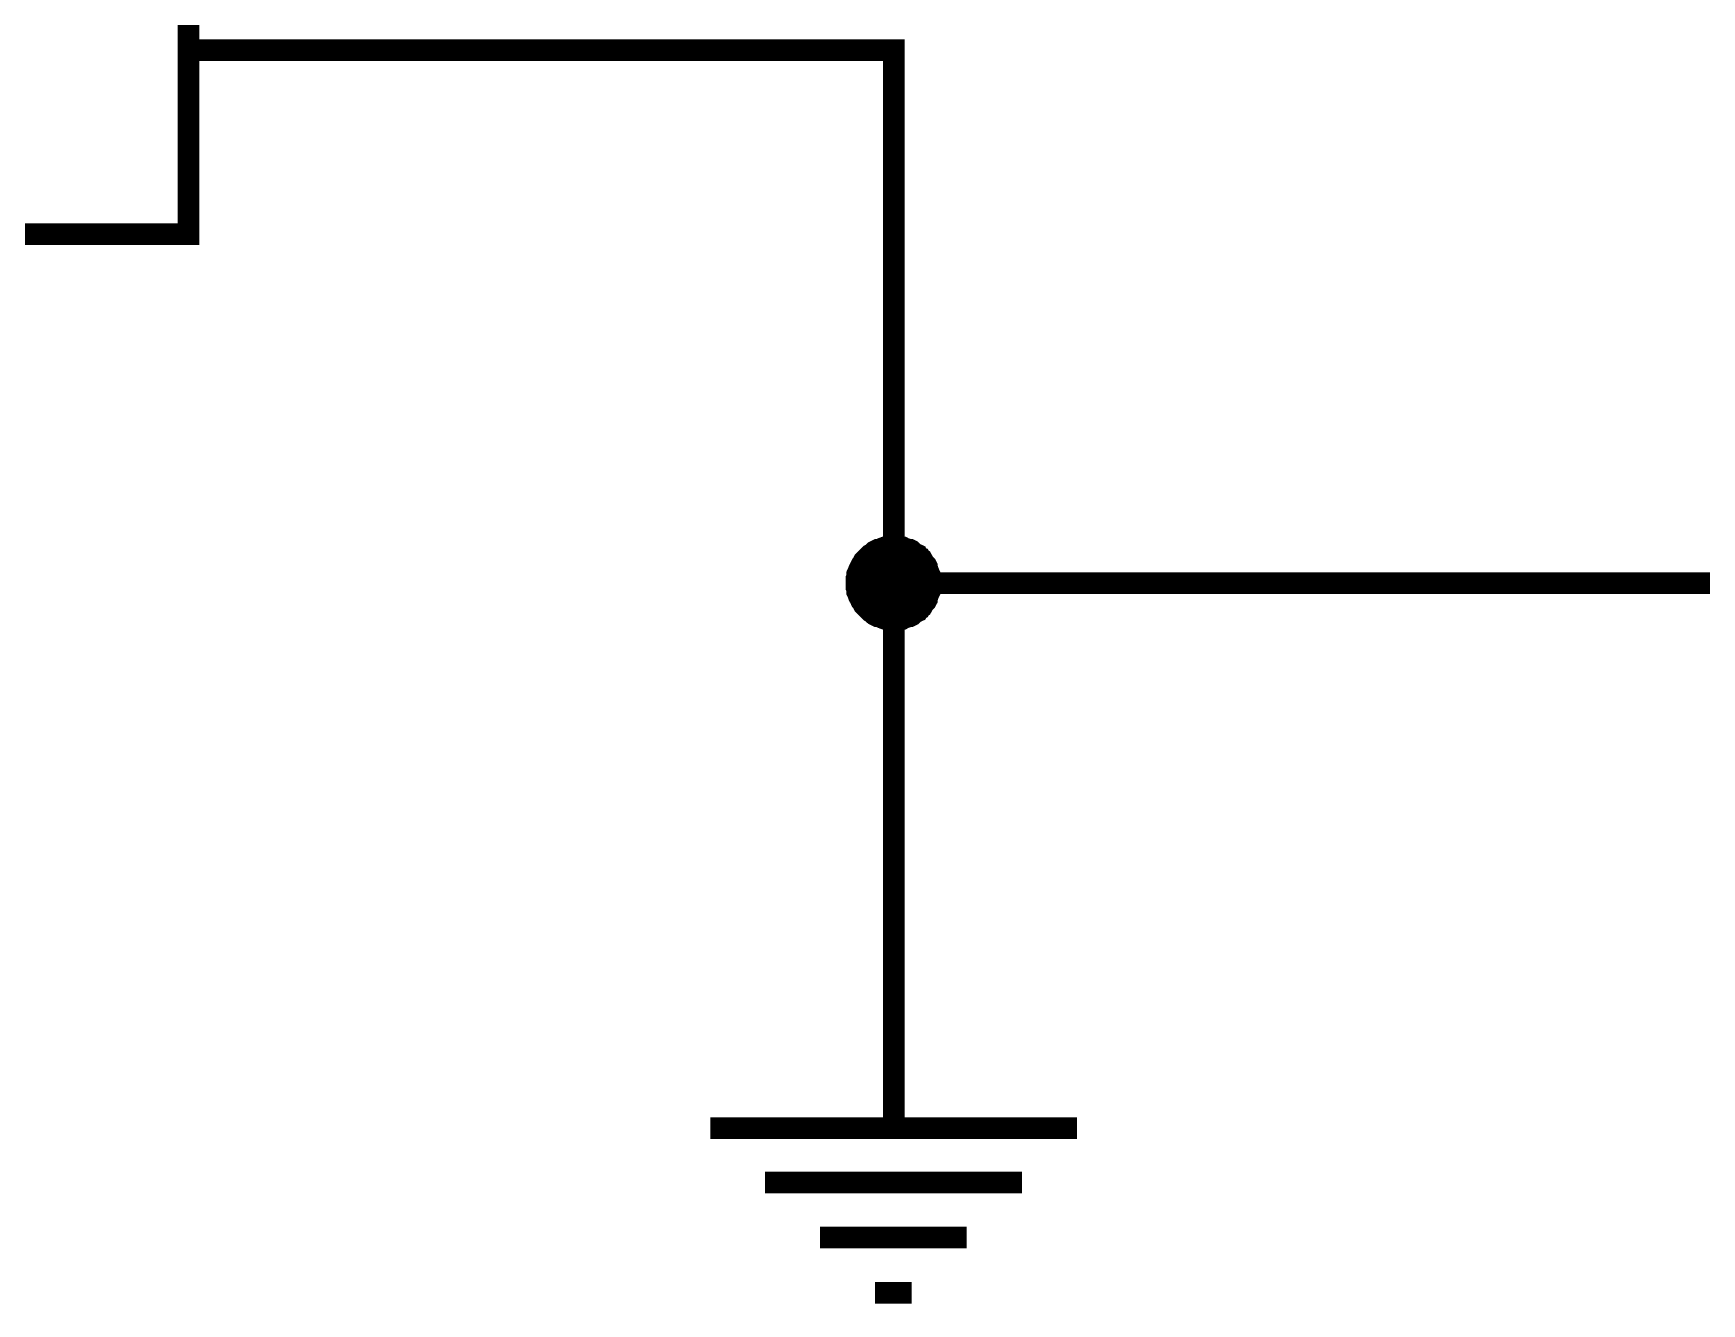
# Model space of a CAD drawing. Header units: millimetres. Extents: x 0 to 394, y 0 to 282.
# Drawn here: x 108.09 to 131.2, y 70.02 to 87.61 of the extents above; entities that cross this region are included whole.
import ezdxf

# ---------------------------------------------------------------- set-up
doc = ezdxf.new("R2010")
doc.units = ezdxf.units.MM
doc.layers.add('Sheet', color=255, linetype='Continuous')

msp = doc.modelspace()

# ---------------------------------------------------------------- linework, layer by layer
at = {"layer": 'Sheet'}
for points, const_width in [([(64.52, 122.933), (110.24, 122.933), (110.24, 84.827), (64.52, 84.827), (64.52, 122.933)], 0.3), ([(64.52, 122.933), (64.52, 84.827), (110.24, 84.827), (110.24, 122.933), (64.52, 122.933), (64.52, 122.933)], 0.0991)]:
    msp.add_lwpolyline(points, close=True, dxfattribs=dict(at, const_width=const_width))
for points, const_width in [([(110.24, 87.376), (115.327, 87.376)], 0.3), ([(115.327, 87.376), (120.01, 87.376), (120.01, 79.998), (120.01, 75)], 0.3), ([(120.01, 79.998), (135.003, 79.998), (150.007, 79.998), (150.007, 84.838)], 0.3), ([(119.494, 79.998), (119.494, 80.02), (119.494, 80.054), (119.505, 80.076), (119.505, 80.099), (119.505, 80.121), (119.516, 80.144), (119.527, 80.177), (119.539, 80.2), (119.55, 80.222), (119.561, 80.245), (119.572, 80.256), (119.583, 80.278), (119.595, 80.301), (119.617, 80.323), (119.628, 80.334), (119.651, 80.357), (119.662, 80.368), (119.685, 80.391), (119.707, 80.402), (119.718, 80.413), (119.741, 80.436), (119.763, 80.447), (119.786, 80.458), (119.808, 80.458), (119.831, 80.469), (119.853, 80.48), (119.887, 80.492), (119.909, 80.492), (119.932, 80.492), (119.954, 80.503), (119.988, 80.503), (120.01, 80.503)], 0.3), ([(119.494, 79.998), (119.494, 80.02), (119.494, 80.054), (119.505, 80.076), (119.505, 80.099), (119.505, 80.121), (119.516, 80.144), (119.527, 80.177), (119.539, 80.2), (119.55, 80.222), (119.561, 80.245), (119.572, 80.256), (119.583, 80.278), (119.595, 80.301), (119.617, 80.323), (119.628, 80.334), (119.651, 80.357), (119.662, 80.368), (119.685, 80.391), (119.707, 80.402), (119.718, 80.413), (119.741, 80.436), (119.763, 80.447), (119.786, 80.458), (119.808, 80.458), (119.831, 80.469), (119.853, 80.48), (119.887, 80.492), (119.909, 80.492), (119.932, 80.492), (119.954, 80.503), (119.988, 80.503), (120.01, 80.503)], 0.3), ([(119.494, 79.998), (119.494, 80.02), (119.494, 80.054), (119.505, 80.076), (119.505, 80.099), (119.505, 80.121), (119.516, 80.144), (119.527, 80.177), (119.539, 80.2), (119.55, 80.222), (119.561, 80.245), (119.572, 80.256), (119.583, 80.278), (119.595, 80.301), (119.617, 80.323), (119.628, 80.334), (119.651, 80.357), (119.662, 80.368), (119.685, 80.391), (119.707, 80.402), (119.718, 80.413), (119.741, 80.436), (119.763, 80.447), (119.786, 80.458), (119.808, 80.458), (119.831, 80.469), (119.853, 80.48), (119.887, 80.492), (119.909, 80.492), (119.932, 80.492), (119.954, 80.503), (119.988, 80.503), (120.01, 80.503)], 0.3), ([(119.494, 79.998), (119.494, 80.02), (119.494, 80.054), (119.505, 80.076), (119.505, 80.099), (119.505, 80.121), (119.516, 80.144), (119.527, 80.177), (119.539, 80.2), (119.55, 80.222), (119.561, 80.245), (119.572, 80.256), (119.583, 80.278), (119.595, 80.301), (119.617, 80.323), (119.628, 80.334), (119.651, 80.357), (119.662, 80.368), (119.685, 80.391), (119.707, 80.402), (119.718, 80.413), (119.741, 80.436), (119.763, 80.447), (119.786, 80.458), (119.808, 80.458), (119.831, 80.469), (119.853, 80.48), (119.887, 80.492), (119.909, 80.492), (119.932, 80.492), (119.954, 80.503), (119.988, 80.503), (120.01, 80.503)], 0.3), ([(120.01, 80.503), (120.01, 80.503)], 0.3), ([(120.01, 80.503), (120.033, 80.503), (120.066, 80.503), (120.089, 80.492), (120.111, 80.492), (120.134, 80.492), (120.156, 80.48), (120.19, 80.469), (120.212, 80.458), (120.235, 80.458), (120.257, 80.447), (120.269, 80.436), (120.291, 80.413), (120.313, 80.402), (120.336, 80.391), (120.347, 80.368), (120.37, 80.357), (120.381, 80.334), (120.403, 80.323), (120.415, 80.301), (120.426, 80.278), (120.448, 80.256), (120.459, 80.245), (120.471, 80.222), (120.471, 80.2), (120.482, 80.177), (120.493, 80.144), (120.504, 80.121), (120.504, 80.099), (120.504, 80.076), (120.516, 80.054), (120.516, 80.02), (120.516, 79.998)], 0.3), ([(120.01, 80.503), (120.01, 80.503)], 0.3), ([(120.01, 80.503), (120.033, 80.503), (120.066, 80.503), (120.089, 80.492), (120.111, 80.492), (120.134, 80.492), (120.156, 80.48), (120.19, 80.469), (120.212, 80.458), (120.235, 80.458), (120.257, 80.447), (120.269, 80.436), (120.291, 80.413), (120.313, 80.402), (120.336, 80.391), (120.347, 80.368), (120.37, 80.357), (120.381, 80.334), (120.403, 80.323), (120.415, 80.301), (120.426, 80.278), (120.448, 80.256), (120.459, 80.245), (120.471, 80.222), (120.471, 80.2), (120.482, 80.177), (120.493, 80.144), (120.504, 80.121), (120.504, 80.099), (120.504, 80.076), (120.516, 80.054), (120.516, 80.02), (120.516, 79.998)], 0.3), ([(120.01, 80.503), (120.01, 80.503)], 0.3), ([(120.01, 80.503), (120.033, 80.503), (120.066, 80.503), (120.089, 80.492), (120.111, 80.492), (120.134, 80.492), (120.156, 80.48), (120.19, 80.469), (120.212, 80.458), (120.235, 80.458), (120.257, 80.447), (120.269, 80.436), (120.291, 80.413), (120.313, 80.402), (120.336, 80.391), (120.347, 80.368), (120.37, 80.357), (120.381, 80.334), (120.403, 80.323), (120.415, 80.301), (120.426, 80.278), (120.448, 80.256), (120.459, 80.245), (120.471, 80.222), (120.471, 80.2), (120.482, 80.177), (120.493, 80.144), (120.504, 80.121), (120.504, 80.099), (120.504, 80.076), (120.516, 80.054), (120.516, 80.02), (120.516, 79.998)], 0.3), ([(120.01, 80.503), (120.01, 80.503)], 0.3), ([(120.01, 80.503), (120.033, 80.503), (120.066, 80.503), (120.089, 80.492), (120.111, 80.492), (120.134, 80.492), (120.156, 80.48), (120.19, 80.469), (120.212, 80.458), (120.235, 80.458), (120.257, 80.447), (120.269, 80.436), (120.291, 80.413), (120.313, 80.402), (120.336, 80.391), (120.347, 80.368), (120.37, 80.357), (120.381, 80.334), (120.403, 80.323), (120.415, 80.301), (120.426, 80.278), (120.448, 80.256), (120.459, 80.245), (120.471, 80.222), (120.471, 80.2), (120.482, 80.177), (120.493, 80.144), (120.504, 80.121), (120.504, 80.099), (120.504, 80.076), (120.516, 80.054), (120.516, 80.02), (120.516, 79.998)], 0.3), ([(119.494, 79.998), (119.494, 80.02), (119.494, 80.054), (119.505, 80.076), (119.505, 80.099), (119.505, 80.121), (119.516, 80.144), (119.527, 80.177), (119.539, 80.2), (119.55, 80.222), (119.561, 80.245), (119.572, 80.256), (119.583, 80.278), (119.595, 80.301), (119.617, 80.323), (119.628, 80.334), (119.651, 80.357), (119.662, 80.368), (119.685, 80.391), (119.707, 80.402), (119.718, 80.413), (119.741, 80.436), (119.763, 80.447), (119.786, 80.458), (119.808, 80.458), (119.831, 80.469), (119.853, 80.48), (119.887, 80.492), (119.909, 80.492), (119.932, 80.492), (119.954, 80.503), (119.988, 80.503), (120.01, 80.503)], 0.0991), ([(119.494, 79.998), (119.494, 80.02), (119.494, 80.054), (119.505, 80.076), (119.505, 80.099), (119.505, 80.121), (119.516, 80.144), (119.527, 80.177), (119.539, 80.2), (119.55, 80.222), (119.561, 80.245), (119.572, 80.256), (119.583, 80.278), (119.595, 80.301), (119.617, 80.323), (119.628, 80.334), (119.651, 80.357), (119.662, 80.368), (119.685, 80.391), (119.707, 80.402), (119.718, 80.413), (119.741, 80.436), (119.763, 80.447), (119.786, 80.458), (119.808, 80.458), (119.831, 80.469), (119.853, 80.48), (119.887, 80.492), (119.909, 80.492), (119.932, 80.492), (119.954, 80.503), (119.988, 80.503), (120.01, 80.503)], 0.0991), ([(119.494, 79.998), (119.494, 80.02), (119.494, 80.054), (119.505, 80.076), (119.505, 80.099), (119.505, 80.121), (119.516, 80.144), (119.527, 80.177), (119.539, 80.2), (119.55, 80.222), (119.561, 80.245), (119.572, 80.256), (119.583, 80.278), (119.595, 80.301), (119.617, 80.323), (119.628, 80.334), (119.651, 80.357), (119.662, 80.368), (119.685, 80.391), (119.707, 80.402), (119.718, 80.413), (119.741, 80.436), (119.763, 80.447), (119.786, 80.458), (119.808, 80.458), (119.831, 80.469), (119.853, 80.48), (119.887, 80.492), (119.909, 80.492), (119.932, 80.492), (119.954, 80.503), (119.988, 80.503), (120.01, 80.503)], 0.0991), ([(119.494, 79.998), (119.494, 80.02), (119.494, 80.054), (119.505, 80.076), (119.505, 80.099), (119.505, 80.121), (119.516, 80.144), (119.527, 80.177), (119.539, 80.2), (119.55, 80.222), (119.561, 80.245), (119.572, 80.256), (119.583, 80.278), (119.595, 80.301), (119.617, 80.323), (119.628, 80.334), (119.651, 80.357), (119.662, 80.368), (119.685, 80.391), (119.707, 80.402), (119.718, 80.413), (119.741, 80.436), (119.763, 80.447), (119.786, 80.458), (119.808, 80.458), (119.831, 80.469), (119.853, 80.48), (119.887, 80.492), (119.909, 80.492), (119.932, 80.492), (119.954, 80.503), (119.988, 80.503), (120.01, 80.503)], 0.0991), ([(120.01, 80.503), (120.01, 80.503)], 0.0991), ([(120.01, 80.503), (120.033, 80.503), (120.066, 80.503), (120.089, 80.492), (120.111, 80.492), (120.134, 80.492), (120.156, 80.48), (120.19, 80.469), (120.212, 80.458), (120.235, 80.458), (120.257, 80.447), (120.269, 80.436), (120.291, 80.413), (120.313, 80.402), (120.336, 80.391), (120.347, 80.368), (120.37, 80.357), (120.381, 80.334), (120.403, 80.323), (120.415, 80.301), (120.426, 80.278), (120.448, 80.256), (120.459, 80.245), (120.471, 80.222), (120.471, 80.2), (120.482, 80.177), (120.493, 80.144), (120.504, 80.121), (120.504, 80.099), (120.504, 80.076), (120.516, 80.054), (120.516, 80.02), (120.516, 79.998)], 0.0991), ([(120.01, 80.503), (120.01, 80.503)], 0.0991), ([(120.01, 80.503), (120.033, 80.503), (120.066, 80.503), (120.089, 80.492), (120.111, 80.492), (120.134, 80.492), (120.156, 80.48), (120.19, 80.469), (120.212, 80.458), (120.235, 80.458), (120.257, 80.447), (120.269, 80.436), (120.291, 80.413), (120.313, 80.402), (120.336, 80.391), (120.347, 80.368), (120.37, 80.357), (120.381, 80.334), (120.403, 80.323), (120.415, 80.301), (120.426, 80.278), (120.448, 80.256), (120.459, 80.245), (120.471, 80.222), (120.471, 80.2), (120.482, 80.177), (120.493, 80.144), (120.504, 80.121), (120.504, 80.099), (120.504, 80.076), (120.516, 80.054), (120.516, 80.02), (120.516, 79.998)], 0.0991), ([(120.01, 80.503), (120.01, 80.503)], 0.0991), ([(120.01, 80.503), (120.033, 80.503), (120.066, 80.503), (120.089, 80.492), (120.111, 80.492), (120.134, 80.492), (120.156, 80.48), (120.19, 80.469), (120.212, 80.458), (120.235, 80.458), (120.257, 80.447), (120.269, 80.436), (120.291, 80.413), (120.313, 80.402), (120.336, 80.391), (120.347, 80.368), (120.37, 80.357), (120.381, 80.334), (120.403, 80.323), (120.415, 80.301), (120.426, 80.278), (120.448, 80.256), (120.459, 80.245), (120.471, 80.222), (120.471, 80.2), (120.482, 80.177), (120.493, 80.144), (120.504, 80.121), (120.504, 80.099), (120.504, 80.076), (120.516, 80.054), (120.516, 80.02), (120.516, 79.998)], 0.0991), ([(120.01, 80.503), (120.01, 80.503)], 0.0991), ([(120.01, 80.503), (120.033, 80.503), (120.066, 80.503), (120.089, 80.492), (120.111, 80.492), (120.134, 80.492), (120.156, 80.48), (120.19, 80.469), (120.212, 80.458), (120.235, 80.458), (120.257, 80.447), (120.269, 80.436), (120.291, 80.413), (120.313, 80.402), (120.336, 80.391), (120.347, 80.368), (120.37, 80.357), (120.381, 80.334), (120.403, 80.323), (120.415, 80.301), (120.426, 80.278), (120.448, 80.256), (120.459, 80.245), (120.471, 80.222), (120.471, 80.2), (120.482, 80.177), (120.493, 80.144), (120.504, 80.121), (120.504, 80.099), (120.504, 80.076), (120.516, 80.054), (120.516, 80.02), (120.516, 79.998)], 0.0991), ([(120.01, 79.492), (119.988, 79.492), (119.954, 79.492), (119.932, 79.503), (119.909, 79.503), (119.887, 79.503), (119.853, 79.515), (119.831, 79.526), (119.808, 79.537), (119.786, 79.537), (119.763, 79.548), (119.741, 79.56), (119.718, 79.582), (119.707, 79.593), (119.685, 79.604), (119.662, 79.627), (119.651, 79.638), (119.628, 79.661), (119.617, 79.672), (119.595, 79.694), (119.583, 79.717), (119.572, 79.739), (119.561, 79.75), (119.55, 79.773), (119.539, 79.795), (119.527, 79.818), (119.516, 79.852), (119.505, 79.874), (119.505, 79.896), (119.505, 79.919), (119.494, 79.941), (119.494, 79.975), (119.494, 79.998)], 0.3), ([(119.494, 79.998), (119.494, 79.998)], 0.3), ([(120.01, 79.492), (119.988, 79.492), (119.954, 79.492), (119.932, 79.503), (119.909, 79.503), (119.887, 79.503), (119.853, 79.515), (119.831, 79.526), (119.808, 79.537), (119.786, 79.537), (119.763, 79.548), (119.741, 79.56), (119.718, 79.582), (119.707, 79.593), (119.685, 79.604), (119.662, 79.627), (119.651, 79.638), (119.628, 79.661), (119.617, 79.672), (119.595, 79.694), (119.583, 79.717), (119.572, 79.739), (119.561, 79.75), (119.55, 79.773), (119.539, 79.795), (119.527, 79.818), (119.516, 79.852), (119.505, 79.874), (119.505, 79.896), (119.505, 79.919), (119.494, 79.941), (119.494, 79.975), (119.494, 79.998)], 0.3), ([(119.494, 79.998), (119.494, 79.998)], 0.3), ([(120.01, 79.492), (119.988, 79.492), (119.954, 79.492), (119.932, 79.503), (119.909, 79.503), (119.887, 79.503), (119.853, 79.515), (119.831, 79.526), (119.808, 79.537), (119.786, 79.537), (119.763, 79.548), (119.741, 79.56), (119.718, 79.582), (119.707, 79.593), (119.685, 79.604), (119.662, 79.627), (119.651, 79.638), (119.628, 79.661), (119.617, 79.672), (119.595, 79.694), (119.583, 79.717), (119.572, 79.739), (119.561, 79.75), (119.55, 79.773), (119.539, 79.795), (119.527, 79.818), (119.516, 79.852), (119.505, 79.874), (119.505, 79.896), (119.505, 79.919), (119.494, 79.941), (119.494, 79.975), (119.494, 79.998)], 0.3), ([(119.494, 79.998), (119.494, 79.998)], 0.3), ([(120.01, 79.492), (119.988, 79.492), (119.954, 79.492), (119.932, 79.503), (119.909, 79.503), (119.887, 79.503), (119.853, 79.515), (119.831, 79.526), (119.808, 79.537), (119.786, 79.537), (119.763, 79.548), (119.741, 79.56), (119.718, 79.582), (119.707, 79.593), (119.685, 79.604), (119.662, 79.627), (119.651, 79.638), (119.628, 79.661), (119.617, 79.672), (119.595, 79.694), (119.583, 79.717), (119.572, 79.739), (119.561, 79.75), (119.55, 79.773), (119.539, 79.795), (119.527, 79.818), (119.516, 79.852), (119.505, 79.874), (119.505, 79.896), (119.505, 79.919), (119.494, 79.941), (119.494, 79.975), (119.494, 79.998)], 0.3), ([(119.494, 79.998), (119.494, 79.998)], 0.3), ([(120.01, 79.492), (119.988, 79.492), (119.954, 79.492), (119.932, 79.503), (119.909, 79.503), (119.887, 79.503), (119.853, 79.515), (119.831, 79.526), (119.808, 79.537), (119.786, 79.537), (119.763, 79.548), (119.741, 79.56), (119.718, 79.582), (119.707, 79.593), (119.685, 79.604), (119.662, 79.627), (119.651, 79.638), (119.628, 79.661), (119.617, 79.672), (119.595, 79.694), (119.583, 79.717), (119.572, 79.739), (119.561, 79.75), (119.55, 79.773), (119.539, 79.795), (119.527, 79.818), (119.516, 79.852), (119.505, 79.874), (119.505, 79.896), (119.505, 79.919), (119.494, 79.941), (119.494, 79.975), (119.494, 79.998)], 0.0991), ([(119.494, 79.998), (119.494, 79.998)], 0.0991), ([(120.01, 79.492), (119.988, 79.492), (119.954, 79.492), (119.932, 79.503), (119.909, 79.503), (119.887, 79.503), (119.853, 79.515), (119.831, 79.526), (119.808, 79.537), (119.786, 79.537), (119.763, 79.548), (119.741, 79.56), (119.718, 79.582), (119.707, 79.593), (119.685, 79.604), (119.662, 79.627), (119.651, 79.638), (119.628, 79.661), (119.617, 79.672), (119.595, 79.694), (119.583, 79.717), (119.572, 79.739), (119.561, 79.75), (119.55, 79.773), (119.539, 79.795), (119.527, 79.818), (119.516, 79.852), (119.505, 79.874), (119.505, 79.896), (119.505, 79.919), (119.494, 79.941), (119.494, 79.975), (119.494, 79.998)], 0.0991), ([(119.494, 79.998), (119.494, 79.998)], 0.0991), ([(120.01, 79.492), (119.988, 79.492), (119.954, 79.492), (119.932, 79.503), (119.909, 79.503), (119.887, 79.503), (119.853, 79.515), (119.831, 79.526), (119.808, 79.537), (119.786, 79.537), (119.763, 79.548), (119.741, 79.56), (119.718, 79.582), (119.707, 79.593), (119.685, 79.604), (119.662, 79.627), (119.651, 79.638), (119.628, 79.661), (119.617, 79.672), (119.595, 79.694), (119.583, 79.717), (119.572, 79.739), (119.561, 79.75), (119.55, 79.773), (119.539, 79.795), (119.527, 79.818), (119.516, 79.852), (119.505, 79.874), (119.505, 79.896), (119.505, 79.919), (119.494, 79.941), (119.494, 79.975), (119.494, 79.998)], 0.0991), ([(119.494, 79.998), (119.494, 79.998)], 0.0991), ([(120.01, 79.492), (119.988, 79.492), (119.954, 79.492), (119.932, 79.503), (119.909, 79.503), (119.887, 79.503), (119.853, 79.515), (119.831, 79.526), (119.808, 79.537), (119.786, 79.537), (119.763, 79.548), (119.741, 79.56), (119.718, 79.582), (119.707, 79.593), (119.685, 79.604), (119.662, 79.627), (119.651, 79.638), (119.628, 79.661), (119.617, 79.672), (119.595, 79.694), (119.583, 79.717), (119.572, 79.739), (119.561, 79.75), (119.55, 79.773), (119.539, 79.795), (119.527, 79.818), (119.516, 79.852), (119.505, 79.874), (119.505, 79.896), (119.505, 79.919), (119.494, 79.941), (119.494, 79.975), (119.494, 79.998)], 0.0991), ([(119.494, 79.998), (119.494, 79.998)], 0.0991), ([(120.516, 79.998), (120.516, 79.975), (120.516, 79.941), (120.504, 79.919), (120.504, 79.896), (120.504, 79.874), (120.493, 79.852), (120.482, 79.818), (120.471, 79.795), (120.471, 79.773), (120.459, 79.75), (120.448, 79.739), (120.426, 79.717), (120.415, 79.694), (120.403, 79.672), (120.381, 79.661), (120.37, 79.638), (120.347, 79.627), (120.336, 79.604), (120.313, 79.593), (120.291, 79.582), (120.269, 79.56), (120.257, 79.548), (120.235, 79.537), (120.212, 79.537), (120.19, 79.526), (120.156, 79.515), (120.134, 79.503), (120.111, 79.503), (120.089, 79.503), (120.066, 79.492), (120.033, 79.492), (120.01, 79.492)], 0.3), ([(120.516, 79.998), (120.516, 79.975), (120.516, 79.941), (120.504, 79.919), (120.504, 79.896), (120.504, 79.874), (120.493, 79.852), (120.482, 79.818), (120.471, 79.795), (120.471, 79.773), (120.459, 79.75), (120.448, 79.739), (120.426, 79.717), (120.415, 79.694), (120.403, 79.672), (120.381, 79.661), (120.37, 79.638), (120.347, 79.627), (120.336, 79.604), (120.313, 79.593), (120.291, 79.582), (120.269, 79.56), (120.257, 79.548), (120.235, 79.537), (120.212, 79.537), (120.19, 79.526), (120.156, 79.515), (120.134, 79.503), (120.111, 79.503), (120.089, 79.503), (120.066, 79.492), (120.033, 79.492), (120.01, 79.492)], 0.3), ([(120.516, 79.998), (120.516, 79.975), (120.516, 79.941), (120.504, 79.919), (120.504, 79.896), (120.504, 79.874), (120.493, 79.852), (120.482, 79.818), (120.471, 79.795), (120.471, 79.773), (120.459, 79.75), (120.448, 79.739), (120.426, 79.717), (120.415, 79.694), (120.403, 79.672), (120.381, 79.661), (120.37, 79.638), (120.347, 79.627), (120.336, 79.604), (120.313, 79.593), (120.291, 79.582), (120.269, 79.56), (120.257, 79.548), (120.235, 79.537), (120.212, 79.537), (120.19, 79.526), (120.156, 79.515), (120.134, 79.503), (120.111, 79.503), (120.089, 79.503), (120.066, 79.492), (120.033, 79.492), (120.01, 79.492)], 0.3), ([(120.516, 79.998), (120.516, 79.975), (120.516, 79.941), (120.504, 79.919), (120.504, 79.896), (120.504, 79.874), (120.493, 79.852), (120.482, 79.818), (120.471, 79.795), (120.471, 79.773), (120.459, 79.75), (120.448, 79.739), (120.426, 79.717), (120.415, 79.694), (120.403, 79.672), (120.381, 79.661), (120.37, 79.638), (120.347, 79.627), (120.336, 79.604), (120.313, 79.593), (120.291, 79.582), (120.269, 79.56), (120.257, 79.548), (120.235, 79.537), (120.212, 79.537), (120.19, 79.526), (120.156, 79.515), (120.134, 79.503), (120.111, 79.503), (120.089, 79.503), (120.066, 79.492), (120.033, 79.492), (120.01, 79.492)], 0.3), ([(120.516, 79.998), (120.516, 79.975), (120.516, 79.941), (120.504, 79.919), (120.504, 79.896), (120.504, 79.874), (120.493, 79.852), (120.482, 79.818), (120.471, 79.795), (120.471, 79.773), (120.459, 79.75), (120.448, 79.739), (120.426, 79.717), (120.415, 79.694), (120.403, 79.672), (120.381, 79.661), (120.37, 79.638), (120.347, 79.627), (120.336, 79.604), (120.313, 79.593), (120.291, 79.582), (120.269, 79.56), (120.257, 79.548), (120.235, 79.537), (120.212, 79.537), (120.19, 79.526), (120.156, 79.515), (120.134, 79.503), (120.111, 79.503), (120.089, 79.503), (120.066, 79.492), (120.033, 79.492), (120.01, 79.492)], 0.0991), ([(120.516, 79.998), (120.516, 79.975), (120.516, 79.941), (120.504, 79.919), (120.504, 79.896), (120.504, 79.874), (120.493, 79.852), (120.482, 79.818), (120.471, 79.795), (120.471, 79.773), (120.459, 79.75), (120.448, 79.739), (120.426, 79.717), (120.415, 79.694), (120.403, 79.672), (120.381, 79.661), (120.37, 79.638), (120.347, 79.627), (120.336, 79.604), (120.313, 79.593), (120.291, 79.582), (120.269, 79.56), (120.257, 79.548), (120.235, 79.537), (120.212, 79.537), (120.19, 79.526), (120.156, 79.515), (120.134, 79.503), (120.111, 79.503), (120.089, 79.503), (120.066, 79.492), (120.033, 79.492), (120.01, 79.492)], 0.0991), ([(120.516, 79.998), (120.516, 79.975), (120.516, 79.941), (120.504, 79.919), (120.504, 79.896), (120.504, 79.874), (120.493, 79.852), (120.482, 79.818), (120.471, 79.795), (120.471, 79.773), (120.459, 79.75), (120.448, 79.739), (120.426, 79.717), (120.415, 79.694), (120.403, 79.672), (120.381, 79.661), (120.37, 79.638), (120.347, 79.627), (120.336, 79.604), (120.313, 79.593), (120.291, 79.582), (120.269, 79.56), (120.257, 79.548), (120.235, 79.537), (120.212, 79.537), (120.19, 79.526), (120.156, 79.515), (120.134, 79.503), (120.111, 79.503), (120.089, 79.503), (120.066, 79.492), (120.033, 79.492), (120.01, 79.492)], 0.0991), ([(120.516, 79.998), (120.516, 79.975), (120.516, 79.941), (120.504, 79.919), (120.504, 79.896), (120.504, 79.874), (120.493, 79.852), (120.482, 79.818), (120.471, 79.795), (120.471, 79.773), (120.459, 79.75), (120.448, 79.739), (120.426, 79.717), (120.415, 79.694), (120.403, 79.672), (120.381, 79.661), (120.37, 79.638), (120.347, 79.627), (120.336, 79.604), (120.313, 79.593), (120.291, 79.582), (120.269, 79.56), (120.257, 79.548), (120.235, 79.537), (120.212, 79.537), (120.19, 79.526), (120.156, 79.515), (120.134, 79.503), (120.111, 79.503), (120.089, 79.503), (120.066, 79.492), (120.033, 79.492), (120.01, 79.492)], 0.0991), ([(120.516, 79.998), (120.516, 79.998), (120.516, 79.998), (120.516, 79.998), (120.516, 79.998), (120.516, 79.998), (120.516, 79.998), (120.516, 79.998), (120.516, 79.998), (120.516, 79.998), (120.516, 79.998), (120.516, 79.998), (120.516, 79.998), (120.516, 79.998), (120.516, 79.998), (120.516, 79.998), (120.516, 79.998), (120.516, 79.998), (120.516, 79.998), (120.516, 79.998), (120.516, 79.998), (120.516, 79.998), (120.516, 79.998), (120.516, 79.998), (120.516, 79.998), (120.516, 79.998), (120.516, 79.998), (120.516, 79.998), (120.516, 79.998), (120.516, 79.998), (120.516, 79.998), (120.516, 79.998), (120.516, 79.998)], 0.3), ([(120.516, 79.998), (120.516, 79.998)], 0.3), ([(120.516, 79.998), (120.516, 79.998), (120.516, 79.998), (120.516, 79.998), (120.516, 79.998), (120.516, 79.998), (120.516, 79.998), (120.516, 79.998), (120.516, 79.998), (120.516, 79.998), (120.516, 79.998), (120.516, 79.998), (120.516, 79.998), (120.516, 79.998), (120.516, 79.998), (120.516, 79.998), (120.516, 79.998), (120.516, 79.998), (120.516, 79.998), (120.516, 79.998), (120.516, 79.998), (120.516, 79.998), (120.516, 79.998), (120.516, 79.998), (120.516, 79.998), (120.516, 79.998), (120.516, 79.998), (120.516, 79.998), (120.516, 79.998), (120.516, 79.998), (120.516, 79.998), (120.516, 79.998), (120.516, 79.998)], 0.3), ([(120.516, 79.998), (120.516, 79.998)], 0.3), ([(120.516, 79.998), (120.516, 79.998), (120.516, 79.998), (120.516, 79.998), (120.516, 79.998), (120.516, 79.998), (120.516, 79.998), (120.516, 79.998), (120.516, 79.998), (120.516, 79.998), (120.516, 79.998), (120.516, 79.998), (120.516, 79.998), (120.516, 79.998), (120.516, 79.998), (120.516, 79.998), (120.516, 79.998), (120.516, 79.998), (120.516, 79.998), (120.516, 79.998), (120.516, 79.998), (120.516, 79.998), (120.516, 79.998), (120.516, 79.998), (120.516, 79.998), (120.516, 79.998), (120.516, 79.998), (120.516, 79.998), (120.516, 79.998), (120.516, 79.998), (120.516, 79.998), (120.516, 79.998), (120.516, 79.998)], 0.3), ([(120.516, 79.998), (120.516, 79.998)], 0.3), ([(120.516, 79.998), (120.516, 79.998), (120.516, 79.998), (120.516, 79.998), (120.516, 79.998), (120.516, 79.998), (120.516, 79.998), (120.516, 79.998), (120.516, 79.998), (120.516, 79.998), (120.516, 79.998), (120.516, 79.998), (120.516, 79.998), (120.516, 79.998), (120.516, 79.998), (120.516, 79.998), (120.516, 79.998), (120.516, 79.998), (120.516, 79.998), (120.516, 79.998), (120.516, 79.998), (120.516, 79.998), (120.516, 79.998), (120.516, 79.998), (120.516, 79.998), (120.516, 79.998), (120.516, 79.998), (120.516, 79.998), (120.516, 79.998), (120.516, 79.998), (120.516, 79.998), (120.516, 79.998), (120.516, 79.998)], 0.3), ([(120.516, 79.998), (120.516, 79.998)], 0.3), ([(120.516, 79.998), (120.516, 79.998), (120.516, 79.998), (120.516, 79.998), (120.516, 79.998), (120.516, 79.998), (120.516, 79.998), (120.516, 79.998), (120.516, 79.998), (120.516, 79.998), (120.516, 79.998), (120.516, 79.998), (120.516, 79.998), (120.516, 79.998), (120.516, 79.998), (120.516, 79.998), (120.516, 79.998), (120.516, 79.998), (120.516, 79.998), (120.516, 79.998), (120.516, 79.998), (120.516, 79.998), (120.516, 79.998), (120.516, 79.998), (120.516, 79.998), (120.516, 79.998), (120.516, 79.998), (120.516, 79.998), (120.516, 79.998), (120.516, 79.998), (120.516, 79.998), (120.516, 79.998), (120.516, 79.998)], 0.0991), ([(120.516, 79.998), (120.516, 79.998)], 0.0991), ([(120.516, 79.998), (120.516, 79.998), (120.516, 79.998), (120.516, 79.998), (120.516, 79.998), (120.516, 79.998), (120.516, 79.998), (120.516, 79.998), (120.516, 79.998), (120.516, 79.998), (120.516, 79.998), (120.516, 79.998), (120.516, 79.998), (120.516, 79.998), (120.516, 79.998), (120.516, 79.998), (120.516, 79.998), (120.516, 79.998), (120.516, 79.998), (120.516, 79.998), (120.516, 79.998), (120.516, 79.998), (120.516, 79.998), (120.516, 79.998), (120.516, 79.998), (120.516, 79.998), (120.516, 79.998), (120.516, 79.998), (120.516, 79.998), (120.516, 79.998), (120.516, 79.998), (120.516, 79.998), (120.516, 79.998)], 0.0991), ([(120.516, 79.998), (120.516, 79.998)], 0.0991), ([(120.516, 79.998), (120.516, 79.998), (120.516, 79.998), (120.516, 79.998), (120.516, 79.998), (120.516, 79.998), (120.516, 79.998), (120.516, 79.998), (120.516, 79.998), (120.516, 79.998), (120.516, 79.998), (120.516, 79.998), (120.516, 79.998), (120.516, 79.998), (120.516, 79.998), (120.516, 79.998), (120.516, 79.998), (120.516, 79.998), (120.516, 79.998), (120.516, 79.998), (120.516, 79.998), (120.516, 79.998), (120.516, 79.998), (120.516, 79.998), (120.516, 79.998), (120.516, 79.998), (120.516, 79.998), (120.516, 79.998), (120.516, 79.998), (120.516, 79.998), (120.516, 79.998), (120.516, 79.998), (120.516, 79.998)], 0.0991), ([(120.516, 79.998), (120.516, 79.998)], 0.0991), ([(120.516, 79.998), (120.516, 79.998), (120.516, 79.998), (120.516, 79.998), (120.516, 79.998), (120.516, 79.998), (120.516, 79.998), (120.516, 79.998), (120.516, 79.998), (120.516, 79.998), (120.516, 79.998), (120.516, 79.998), (120.516, 79.998), (120.516, 79.998), (120.516, 79.998), (120.516, 79.998), (120.516, 79.998), (120.516, 79.998), (120.516, 79.998), (120.516, 79.998), (120.516, 79.998), (120.516, 79.998), (120.516, 79.998), (120.516, 79.998), (120.516, 79.998), (120.516, 79.998), (120.516, 79.998), (120.516, 79.998), (120.516, 79.998), (120.516, 79.998), (120.516, 79.998), (120.516, 79.998), (120.516, 79.998)], 0.0991), ([(120.516, 79.998), (120.516, 79.998)], 0.0991), ([(120.01, 75), (120.01, 72.45)], 0.3), ([(117.472, 72.45), (122.548, 72.45)], 0.3), ([(118.225, 71.698), (121.785, 71.698)], 0.3), ([(118.988, 70.934), (121.021, 70.934)], 0.3), ([(119.752, 70.171), (120.257, 70.171)], 0.3)]:
    msp.add_lwpolyline(points, dxfattribs=dict(at, const_width=const_width))
at = {"layer": 'Sheet', "const_width": 0.508}
msp.add_lwpolyline([(119.746, 80, 1), (120.254, 80, 1)], format="xyb", close=True, dxfattribs=at)

doc.saveas('drawing.dxf')
